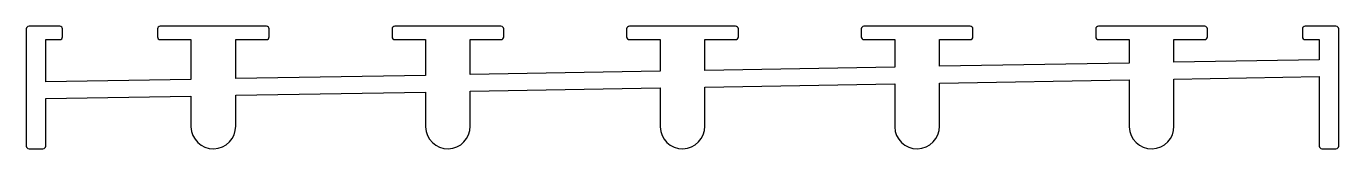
# Model space of a CAD drawing. Extents: x 2 to 119, y 2 to 13.
import ezdxf

# ---------------------------------------------------------------- set-up
doc = ezdxf.new("R2010")
doc.units = 0
doc.layers.get('0').update_dxf_attribs({"linetype": 'CONTINUOUS'})

msp = doc.modelspace()

# ---------------------------------------------------------------- linework, layer by layer
for p, q in [((4.91, 13.04), (2.16, 13.04)), ((23.41, 13.04), (13.91, 13.04)), ((44.41, 13.04), (34.91, 13.04)), ((65.41, 13.04), (55.91, 13.04)), ((86.41, 13.04), (76.91, 13.04)), ((107.41, 13.04), (97.91, 13.04)), ((119.16, 13.04), (116.41, 13.04)), ((1.91, 12.79), (1.91, 2.29)), ((3.66, 8.04), (3.66, 11.84)), ((3.66, 11.84), (4.91, 11.84)), ((5.16, 12.09), (5.16, 12.79)), ((13.66, 12.79), (13.66, 12.09)), ((13.91, 11.84), (16.66, 11.84)), ((16.66, 11.84), (16.66, 8.27)), ((20.66, 8.34), (20.66, 11.84)), ((20.66, 11.84), (23.41, 11.84)), ((23.66, 12.09), (23.66, 12.79)), ((34.66, 12.79), (34.66, 12.09)), ((34.91, 11.84), (37.66, 11.84)), ((37.66, 11.84), (37.66, 8.63)), ((41.66, 8.7), (41.66, 11.84)), ((41.66, 11.84), (44.41, 11.84)), ((44.66, 12.09), (44.66, 12.79)), ((55.66, 12.79), (55.66, 12.09)), ((55.91, 11.84), (58.66, 11.84)), ((58.66, 11.84), (58.66, 9)), ((62.66, 9.07), (62.66, 11.84)), ((62.66, 11.84), (65.41, 11.84)), ((65.66, 12.09), (65.66, 12.79)), ((76.66, 12.79), (76.66, 12.09)), ((76.91, 11.84), (79.66, 11.84)), ((79.66, 11.84), (79.66, 9.37)), ((83.66, 9.44), (83.66, 11.84)), ((83.66, 11.84), (86.41, 11.84)), ((86.66, 12.09), (86.66, 12.79)), ((97.66, 12.79), (97.66, 12.09)), ((97.91, 11.84), (100.66, 11.84)), ((100.66, 11.84), (100.66, 9.73)), ((104.66, 9.8), (104.66, 11.84)), ((104.66, 11.84), (107.41, 11.84)), ((107.66, 12.09), (107.66, 12.79)), ((116.16, 12.79), (116.16, 12.09)), ((116.41, 11.84), (117.66, 11.84)), ((117.66, 11.84), (117.66, 10.03)), ((119.41, 2.29), (119.41, 12.79)), ((100.66, 9.73), (83.66, 9.44)), ((117.66, 10.03), (104.66, 9.8)), ((16.66, 8.27), (3.66, 8.04)), ((37.66, 8.63), (20.66, 8.34)), ((58.66, 9), (41.66, 8.7)), ((79.66, 9.37), (62.66, 9.07)), ((83.66, 7.94), (100.66, 8.23)), ((100.66, 8.23), (100.66, 4.01)), ((104.66, 8.3), (117.66, 8.53)), ((104.66, 4.07), (104.66, 8.3)), ((117.66, 8.53), (117.66, 2.29)), ((20.66, 6.84), (37.66, 7.13)), ((37.66, 7.13), (37.66, 4.01)), ((41.66, 7.2), (58.66, 7.5)), ((41.66, 4.07), (41.66, 7.2)), ((58.66, 7.5), (58.66, 4.01)), ((62.66, 7.57), (79.66, 7.87)), ((62.66, 4.07), (62.66, 7.57)), ((79.66, 7.87), (79.66, 4.01)), ((83.66, 4.07), (83.66, 7.94)), ((3.66, 6.54), (16.66, 6.77)), ((3.66, 2.29), (3.66, 6.54)), ((16.66, 6.77), (16.66, 4.01)), ((20.66, 4.07), (20.66, 6.84)), ((2.16, 2.04), (3.41, 2.04)), ((117.91, 2.04), (119.16, 2.04))]:
    msp.add_line(p, q)
for centre, radius, start, end in [((2.16, 12.79), 0.25, 90, 180), ((4.91, 12.79), 0.25, 0, 90), ((13.91, 12.79), 0.25, 90, 180), ((23.41, 12.79), 0.25, 0, 90), ((34.91, 12.79), 0.25, 90, 180), ((44.41, 12.79), 0.25, 0, 90), ((55.91, 12.79), 0.25, 90, 180), ((65.41, 12.79), 0.25, 0, 90), ((76.91, 12.79), 0.25, 90, 180), ((86.41, 12.79), 0.25, 0, 90), ((97.91, 12.79), 0.25, 90, 180), ((107.41, 12.79), 0.25, 0, 90), ((116.41, 12.79), 0.25, 90, 180), ((119.16, 12.79), 0.25, 0, 90), ((4.91, 12.09), 0.25, 270, 0), ((13.91, 12.09), 0.25, 180, 270), ((23.41, 12.09), 0.25, 270, 0), ((34.91, 12.09), 0.25, 180, 270), ((44.41, 12.09), 0.25, 270, 0), ((55.91, 12.09), 0.25, 180, 270), ((65.41, 12.09), 0.25, 270, 0), ((76.91, 12.09), 0.25, 180, 270), ((86.41, 12.09), 0.25, 270, 0), ((97.91, 12.09), 0.25, 180, 270), ((107.41, 12.09), 0.25, 270, 0), ((116.41, 12.09), 0.25, 180, 270), ((18.66, 4.04), 2, 180.966, 0.966), ((39.66, 4.04), 2, 180.966, 0.966), ((60.66, 4.04), 2, 180.966, 0.966), ((81.66, 4.04), 2, 180.966, 0.966), ((102.66, 4.04), 2, 180.966, 0.966), ((2.16, 2.29), 0.25, 180, 270), ((3.41, 2.29), 0.25, 270, 0), ((117.91, 2.29), 0.25, 180, 270), ((119.16, 2.29), 0.25, 270, 360)]:
    msp.add_arc(centre, radius, start, end)

doc.saveas('drawing.dxf')
